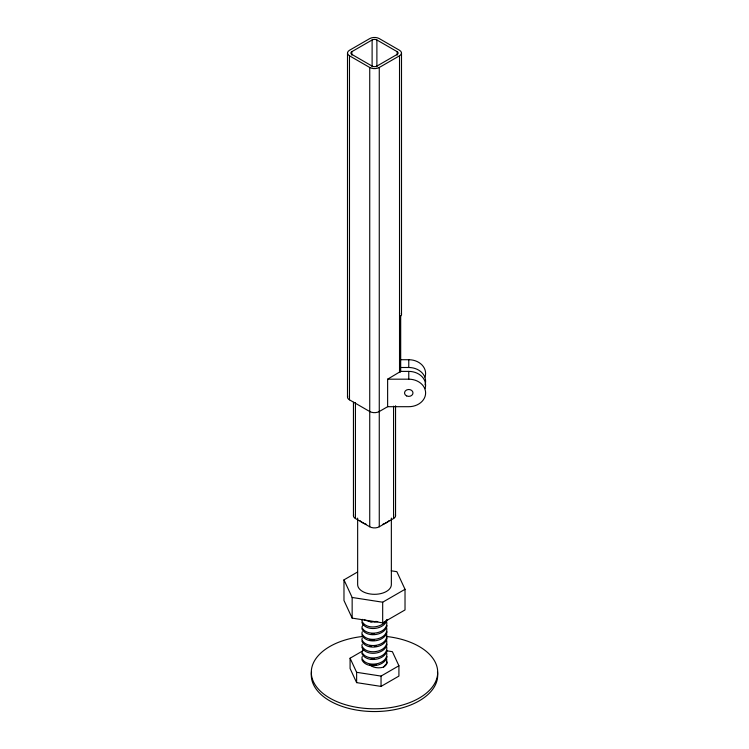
<?xml version="1.0" encoding="UTF-8"?>
<svg xmlns="http://www.w3.org/2000/svg" width="749" height="749" viewBox="0 0 749 749"><rect width="100%" height="100%" fill="white"/><g stroke="black" fill="none" stroke-linecap="round" stroke-linejoin="round"><path stroke-width="1.12" d="M387.139 619.414C385.108 629.675 365.98 632.034 361.861 622.513M387.139 625.602C385.108 635.873 365.98 638.223 361.861 628.701M387.139 631.8C385.108 642.062 365.98 644.421 361.861 634.89M387.139 637.989C385.108 648.26 365.98 650.609 361.861 641.088M387.139 644.187C385.108 654.448 365.98 656.807 361.861 647.276M387.139 650.375C385.108 660.646 365.98 662.996 361.861 653.474M387.139 656.564C385.108 666.835 365.98 669.194 361.861 659.663M362.291 619.329L361.861 620.958C365.896 630.049 382.177 628.027 386.709 620.013M362.291 631.716L361.861 633.345C365.849 643.522 388.656 640.114 386.709 628.102M362.291 637.905L361.861 639.534C365.849 649.711 388.656 646.303 386.709 634.291M362.291 644.103L361.861 645.732C365.849 655.909 388.656 652.501 386.709 640.489M362.291 656.489L361.861 658.118C365.849 668.286 388.656 664.887 386.709 652.875M401.277 313.503A6.741 3.895 0 0 1 401.277 315.516L400.678 316.35L400.678 371.392L387.626 379.181L387.626 406.698L379.266 411.529A6.741 3.895 0 0 1 369.734 411.529L349.474 399.826A6.741 3.895 0 0 1 347.723 396.071M363.555 624.02L361.861 627.156C365.849 637.324 388.656 633.916 386.709 621.913M363.555 648.793L361.861 651.92C365.849 662.097 388.656 658.689 386.709 646.677M376.232 664.691L372.768 665.206L369.763 664.719A10.121 5.842 0 0 0 383.441 667.144L386.709 663.361L386.709 659.064M351.852 55.173L351.852 51.662L372.113 39.969A3.371 1.947 0 0 1 376.887 39.969L397.148 51.662L397.148 55.164M349.474 55.791L369.734 67.485A6.741 3.895 0 0 0 379.266 67.485L399.526 55.791A6.741 3.895 0 0 0 399.526 50.286L379.266 38.592A6.741 3.895 0 0 0 369.734 38.592L349.474 50.286A6.741 3.895 0 0 0 349.474 55.791L349.474 399.826M353.687 514.76A6.741 3.895 0 0 0 355.429 518.523L369.734 526.781A6.741 3.895 0 0 0 379.266 526.781L393.571 518.523A6.741 3.895 0 0 0 395.313 514.76M391.193 570.804L396.848 571.674L405.022 589.304L405.022 609.939L382.683 622.84L352.152 618.122L343.978 600.501L343.978 579.857L357.573 572.002M343.978 579.857L352.152 597.477L382.683 602.205L405.022 589.304M386.83 650.806L392.373 651.667L398.917 665.767L398.917 676.085L381.044 686.402L356.627 682.629L350.083 668.529L350.083 658.212L362.993 650.75M350.083 658.212L356.627 672.312L381.044 676.085L398.917 665.767M374.5 621.736L376.232 621.342M374.5 646.509L376.232 646.115M377.768 621.558L371.232 622.073L364.22 619.863M374.5 634.122L371.148 634.113M374.5 640.311L369.763 639.955M374.5 658.886L371.148 658.886M400.837 359.717L408.767 359.717A16.852 13.763 0 0 1 425.039 377.037M400.453 367.497L408.767 367.497A16.852 13.763 0 0 1 425.039 384.827M400.678 371.392L408.767 371.392A16.852 13.763 0 0 1 425.039 388.712M387.626 379.181L408.767 379.181A16.852 13.763 0 0 1 425.619 392.935A16.852 13.763 0 0 1 408.767 406.698L387.626 406.698M369.763 621.37L371.148 621.736M369.763 646.144L371.148 646.499M408.767 359.717L408.767 367.497M408.767 371.392L408.767 379.181M401.501 53.039L401.501 314.505M400.453 315.891L400.453 372.084M399.526 55.791L399.526 372.309M395.547 405.771L395.547 515.771M393.571 406.183L393.571 518.523M391.353 518.102L391.353 584.576A16.852 9.728 0 0 1 374.5 594.313A16.852 9.728 0 0 1 357.648 584.576L357.648 518.102M382.683 602.205L382.683 622.84M381.044 676.085L381.044 686.402M379.266 67.485L379.266 526.781M376.887 39.969L376.887 66.876M372.113 39.969L372.113 66.876M369.734 67.485L369.734 526.781M356.627 672.312L356.627 682.629M355.429 402.672L355.429 518.523M353.453 402.26L353.453 515.771M352.152 597.477L352.152 618.122M347.499 53.039L347.499 397.073M397.148 51.662A3.371 1.947 0 0 1 397.148 54.415L376.887 66.109A3.371 1.947 0 0 1 372.113 66.109L351.852 54.415A3.371 1.947 0 0 1 351.852 51.662M389.096 520.639A16.852 9.728 0 0 1 382.926 524.197M366.074 524.197A16.852 9.728 0 0 1 359.904 520.639M387.139 661.985A12.639 7.293 0 0 1 383.441 667.144M437.463 671.89A63.206 36.486 0 0 1 374.5 711.55A63.206 36.486 0 0 1 311.537 671.89M386.578 636.491A63.206 36.486 0 0 1 427.099 692.535A63.206 36.486 0 0 1 321.901 692.535A63.206 36.486 0 0 1 362.422 636.491M406.66 395.921A4.213 3.436 0 0 0 412.98 392.935A4.213 3.436 0 0 0 406.66 389.957A4.213 3.436 0 0 0 406.66 395.921"/></g></svg>
